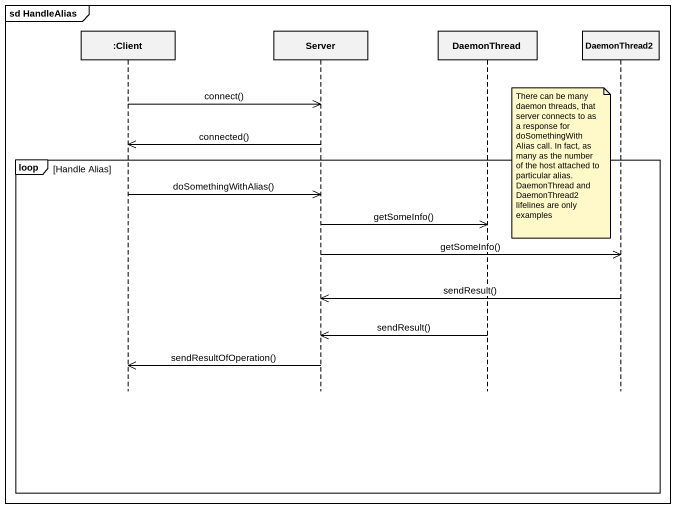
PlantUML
@startuml
mainframe sd HandleAlias
hide footbox
participant ":Client" as Client
participant Server
participant DaemonThread
participant DaemonThread2

Client ->> Server : connect()
Server ->> Client : connected()
loop Handle Alias
  note left of DaemonThread2 : There can be many daemon threads, that server connects to as a response for doSomethingWithAlias call. In fact, as many as the number of the host attached to particular alias. DaemonThread and DaemonThread2 lifelines are only examples
  Client ->> Server : doSomethingWithAlias()
  Server ->> DaemonThread : getSomeInfo()
  Server ->> DaemonThread2 : getSomeInfo()
  DaemonThread2 ->> Server : sendResult()
  DaemonThread ->> Server : sendResult()
  Server ->> Client : sendResultOfOperation()
end
@enduml
